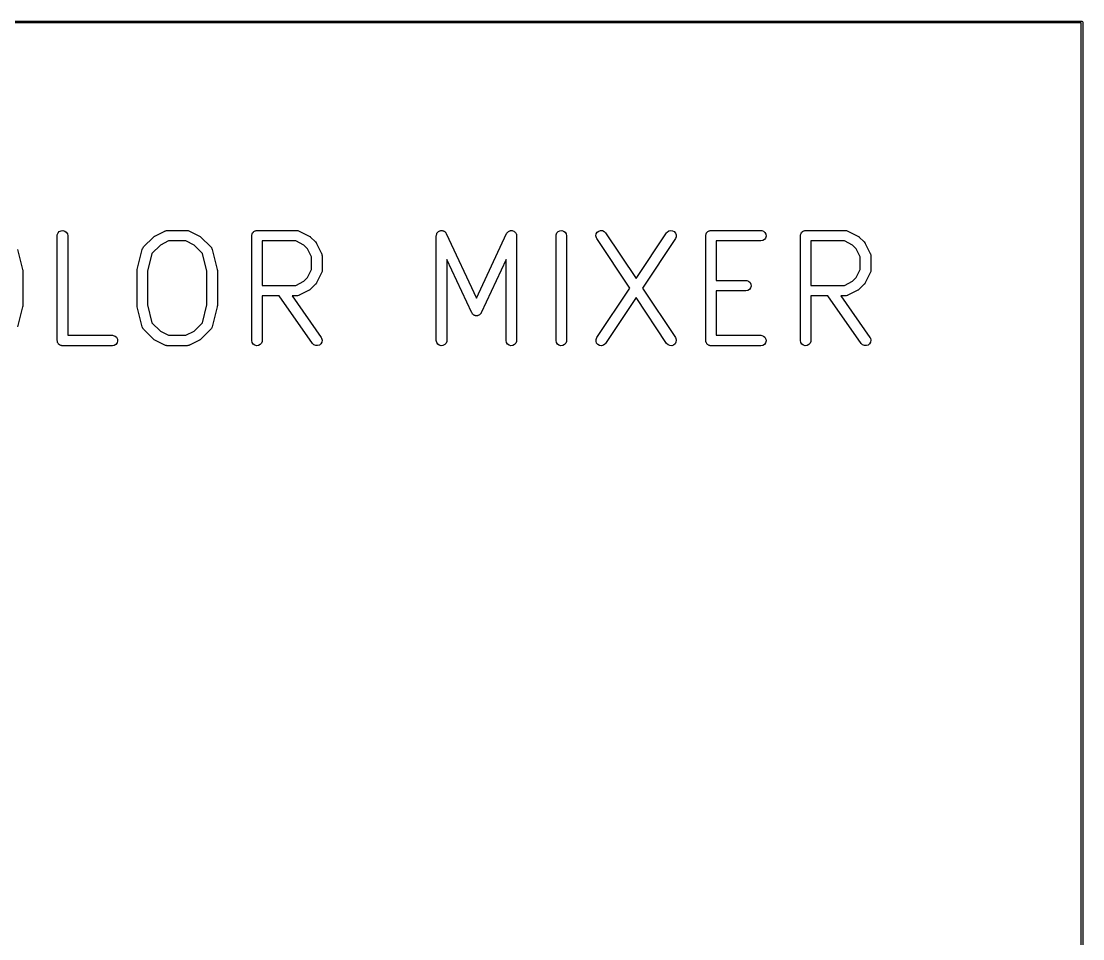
# Model space of a CAD drawing. Extents: x 35 to 184, y -150 to -45.
# Drawn here: x 122.7 to 183.5, y -97.5 to -44.9 of the extents above; entities that cross this region are included whole.
import ezdxf

# ---------------------------------------------------------------- set-up
doc = ezdxf.new("R2010")
doc.units = 0
doc.layers.add('BLACK', color=7, linetype='CONTINUOUS')

msp = doc.modelspace()

# ---------------------------------------------------------------- linework, layer by layer
at = {"layer": 'BLACK', "linetype": 'CONTINUOUS'}
for p, q in [((35, -44.95), (183.5, -44.95)), ((183.5, -44.95), (183.535355, -44.964645)), ((183.535355, -44.964645), (183.55, -45)), ((183.45, -45.05), (35.05, -45.05)), ((183.45, -149.95), (183.45, -45.05)), ((183.55, -45), (183.55, -150)), ((124.814129, -57.179389), (124.853956, -57.076584)), ((124.853956, -57.076584), (124.928231, -56.995109)), ((124.928231, -56.995109), (125.026922, -56.945966)), ((125.026922, -56.945966), (125.136702, -56.935794)), ((125.136702, -56.935794), (125.242743, -56.965965)), ((125.242743, -56.965965), (125.330724, -57.032405)), ((125.330724, -57.032405), (125.388763, -57.126142)), ((125.388763, -57.126142), (125.409021, -57.234514)), ((130.403429, -57.2519), (130.974857, -56.966186)), ((130.974857, -56.966186), (130.994675, -56.95847)), ((130.994675, -56.95847), (131.000649, -56.954772)), ((131.000649, -56.954772), (131.007434, -56.953503)), ((131.007434, -56.953503), (131.026447, -56.946102)), ((131.026447, -56.946102), (131.067998, -56.942182)), ((131.067998, -56.942182), (131.109021, -56.934514)), ((131.109021, -56.934514), (132.251878, -56.934514)), ((132.251878, -56.934514), (132.273056, -56.936476)), ((132.273056, -56.936476), (132.280051, -56.93584)), ((132.280051, -56.93584), (132.286684, -56.937739)), ((132.286684, -56.937739), (132.307003, -56.939622)), ((132.307003, -56.939622), (132.345921, -56.954699)), ((132.345921, -56.954699), (132.386042, -56.966186)), ((132.386042, -56.966186), (132.957471, -57.2519)), ((135.956986, -57.179389), (135.971974, -57.140699)), ((135.971974, -57.140699), (135.983329, -57.100792)), ((135.983329, -57.100792), (135.991759, -57.089627)), ((135.991759, -57.089627), (135.996813, -57.076584)), ((135.996813, -57.076584), (136.024761, -57.045925)), ((136.024761, -57.045925), (136.049769, -57.012811)), ((136.049769, -57.012811), (136.061665, -57.005445)), ((136.061665, -57.005445), (136.071088, -56.995109)), ((136.071088, -56.995109), (136.108226, -56.976615)), ((136.108226, -56.976615), (136.143506, -56.954772)), ((136.143506, -56.954772), (136.157256, -56.952201)), ((136.157256, -56.952201), (136.169779, -56.945966)), ((136.169779, -56.945966), (136.211093, -56.942137)), ((136.211093, -56.942137), (136.251878, -56.934514)), ((136.251878, -56.934514), (138.537592, -56.934514)), ((138.537592, -56.934514), (138.55877, -56.936476)), ((138.55877, -56.936476), (138.565765, -56.93584)), ((138.565765, -56.93584), (138.572398, -56.937739)), ((138.572398, -56.937739), (138.592717, -56.939622)), ((138.592717, -56.939622), (138.631635, -56.954699)), ((138.631635, -56.954699), (138.671756, -56.966186)), ((138.671756, -56.966186), (139.243185, -57.2519)), ((146.528415, -57.179389), (146.544757, -57.137203)), ((146.544757, -57.137203), (146.558237, -57.094023)), ((146.558237, -57.094023), (146.564568, -57.086067)), ((146.564568, -57.086067), (146.568242, -57.076584)), ((146.568242, -57.076584), (146.598718, -57.043152)), ((146.598718, -57.043152), (146.626888, -57.007755)), ((146.626888, -57.007755), (146.635667, -57.002622)), ((146.635667, -57.002622), (146.642517, -56.995109)), ((146.642517, -56.995109), (146.683013, -56.974943)), ((146.683013, -56.974943), (146.722067, -56.952113)), ((146.722067, -56.952113), (146.732104, -56.950498)), ((146.732104, -56.950498), (146.741208, -56.945966)), ((146.741208, -56.945966), (146.78625, -56.941792)), ((146.78625, -56.941792), (146.830918, -56.93461)), ((146.830918, -56.93461), (146.840865, -56.936731)), ((146.840865, -56.936731), (146.850988, -56.935794)), ((146.850988, -56.935794), (146.894488, -56.94817)), ((146.894488, -56.94817), (146.938742, -56.957611)), ((146.938742, -56.957611), (146.94725, -56.963182)), ((146.94725, -56.963182), (146.957029, -56.965965)), ((146.957029, -56.965965), (146.993125, -56.993224)), ((146.993125, -56.993224), (147.030976, -57.01801)), ((147.030976, -57.01801), (147.036896, -57.026277)), ((147.036896, -57.026277), (147.04501, -57.032405)), ((147.04501, -57.032405), (147.068823, -57.070864)), ((147.068823, -57.070864), (147.095162, -57.107648)), ((147.095162, -57.107648), (148.823306, -60.810816)), ((148.823306, -60.810816), (150.551452, -57.107648)), ((150.551452, -57.107648), (150.565549, -57.083534)), ((150.565549, -57.083534), (150.568242, -57.076584)), ((150.568242, -57.076584), (150.572063, -57.072391)), ((150.572063, -57.072391), (150.579393, -57.059855)), ((150.579393, -57.059855), (150.61204, -57.028539)), ((150.61204, -57.028539), (150.642517, -56.995109)), ((150.642517, -56.995109), (150.651618, -56.990576)), ((150.651618, -56.990576), (150.658958, -56.983537)), ((150.658958, -56.983537), (150.700715, -56.966129)), ((150.700715, -56.966129), (150.741208, -56.945966)), ((150.741208, -56.945966), (150.751332, -56.945027)), ((150.751332, -56.945027), (150.760719, -56.941115)), ((150.760719, -56.941115), (150.80595, -56.939967)), ((150.80595, -56.939967), (150.850988, -56.935794)), ((150.850988, -56.935794), (150.860765, -56.938576)), ((150.860765, -56.938576), (150.870933, -56.938318)), ((150.870933, -56.938318), (150.913519, -56.953585)), ((150.913519, -56.953585), (150.957029, -56.965965)), ((150.957029, -56.965965), (150.965144, -56.972093)), ((150.965144, -56.972093), (150.974716, -56.975525)), ((150.974716, -56.975525), (151.008908, -57.005142)), ((151.008908, -57.005142), (151.04501, -57.032405)), ((151.04501, -57.032405), (151.050362, -57.04105)), ((151.050362, -57.04105), (151.058049, -57.047708)), ((151.058049, -57.047708), (151.079237, -57.087685)), ((151.079237, -57.087685), (151.103049, -57.126142)), ((151.103049, -57.126142), (151.104916, -57.136134)), ((151.104916, -57.136134), (151.10968, -57.145121)), ((151.10968, -57.145121), (151.114996, -57.190056)), ((153.385558, -57.179389), (153.425385, -57.076584)), ((153.425385, -57.076584), (153.49966, -56.995109)), ((153.49966, -56.995109), (153.598351, -56.945966)), ((153.598351, -56.945966), (153.708131, -56.935794)), ((153.708131, -56.935794), (153.814172, -56.965965)), ((153.814172, -56.965965), (153.902153, -57.032405)), ((153.902153, -57.032405), (153.960192, -57.126142)), ((153.960192, -57.126142), (153.98045, -57.234514)), ((155.666333, -57.244593), (155.68294, -57.135601)), ((155.68294, -57.135601), (155.737796, -57.039968)), ((155.737796, -57.039968), (155.823496, -56.970609)), ((155.823496, -56.970609), (155.928463, -56.936892)), ((155.928463, -56.936892), (156.038522, -56.94337)), ((156.038522, -56.94337), (156.138809, -56.98917)), ((156.138809, -56.98917), (156.215779, -57.068104)), ((156.215779, -57.068104), (157.966164, -59.693681)), ((157.966164, -59.693681), (159.716549, -57.068104)), ((159.716549, -57.068104), (159.751377, -57.02507)), ((159.751377, -57.02507), (159.841541, -56.961623)), ((159.841541, -56.961623), (159.948536, -56.935032)), ((159.948536, -56.935032), (160.057911, -56.948887)), ((160.057911, -56.948887), (160.154896, -57.001318)), ((160.154896, -57.001318), (160.226392, -57.085243)), ((160.226392, -57.085243), (160.262742, -57.189327)), ((161.956987, -57.179389), (161.971975, -57.140699)), ((161.971975, -57.140699), (161.98333, -57.100792)), ((161.98333, -57.100792), (161.99176, -57.089627)), ((161.99176, -57.089627), (161.996814, -57.076584)), ((161.996814, -57.076584), (162.024762, -57.045925)), ((162.024762, -57.045925), (162.04977, -57.012811)), ((162.04977, -57.012811), (162.061666, -57.005445)), ((162.061666, -57.005445), (162.071089, -56.995109)), ((162.071089, -56.995109), (162.108227, -56.976615)), ((162.108227, -56.976615), (162.143507, -56.954772)), ((162.143507, -56.954772), (162.157257, -56.952201)), ((162.157257, -56.952201), (162.16978, -56.945966)), ((162.16978, -56.945966), (162.211094, -56.942137)), ((162.211094, -56.942137), (162.251879, -56.934514)), ((162.251879, -56.934514), (165.109022, -56.934514)), ((165.109022, -56.934514), (165.164147, -56.939622)), ((165.164147, -56.939622), (165.266952, -56.979449)), ((165.266952, -56.979449), (165.348427, -57.053724)), ((165.348427, -57.053724), (165.39757, -57.152415)), ((165.39757, -57.152415), (165.407742, -57.262195)), ((167.385558, -57.179389), (167.400546, -57.140699)), ((167.400546, -57.140699), (167.411901, -57.100792)), ((167.411901, -57.100792), (167.420331, -57.089627)), ((167.420331, -57.089627), (167.425385, -57.076584)), ((167.425385, -57.076584), (167.453333, -57.045925)), ((167.453333, -57.045925), (167.478341, -57.012811)), ((167.478341, -57.012811), (167.490237, -57.005445)), ((167.490237, -57.005445), (167.49966, -56.995109)), ((167.49966, -56.995109), (167.536798, -56.976615)), ((167.536798, -56.976615), (167.572078, -56.954772)), ((167.572078, -56.954772), (167.585828, -56.952201)), ((167.585828, -56.952201), (167.598351, -56.945966)), ((167.598351, -56.945966), (167.639665, -56.942137)), ((167.639665, -56.942137), (167.68045, -56.934514)), ((167.68045, -56.934514), (169.966164, -56.934514)), ((169.966164, -56.934514), (169.987342, -56.936476)), ((169.987342, -56.936476), (169.994337, -56.93584)), ((169.994337, -56.93584), (170.00097, -56.937739)), ((170.00097, -56.937739), (170.021289, -56.939622)), ((170.021289, -56.939622), (170.060207, -56.954699)), ((170.060207, -56.954699), (170.100328, -56.966186)), ((170.100328, -56.966186), (170.671757, -57.2519)), ((124.809021, -57.234514), (124.814129, -57.179389)), ((124.809021, -63.234514), (124.809021, -57.234514)), ((125.409021, -57.234514), (125.409021, -62.934514)), ((129.754032, -57.879525), (130.325461, -57.308096)), ((130.325461, -57.308096), (130.368052, -57.272728)), ((130.368052, -57.272728), (130.38696, -57.264379)), ((130.38696, -57.264379), (130.403429, -57.2519)), ((131.179841, -57.534514), (130.715301, -57.766784)), ((132.181058, -57.534514), (131.179841, -57.534514)), ((132.645598, -57.766784), (132.181058, -57.534514)), ((132.957471, -57.2519), (133.004492, -57.281121)), ((133.004492, -57.281121), (133.01839, -57.296417)), ((133.01839, -57.296417), (133.035439, -57.308096)), ((133.035439, -57.308096), (133.606867, -57.879525)), ((135.951878, -57.234514), (135.9538, -57.213766)), ((135.951878, -63.234514), (135.951878, -57.234514)), ((135.953158, -57.206833), (135.955063, -57.200135)), ((135.9538, -57.213766), (135.953158, -57.206833)), ((135.955063, -57.200135), (135.956986, -57.179389)), ((138.466772, -57.534514), (136.551878, -57.534514)), ((136.551878, -57.534514), (136.551878, -60.077371)), ((138.931313, -57.766784), (138.466772, -57.534514)), ((139.243185, -57.2519), (139.290206, -57.281121)), ((139.290206, -57.281121), (139.304104, -57.296417)), ((139.304104, -57.296417), (139.321153, -57.308096)), ((139.321153, -57.308096), (139.606867, -57.59381)), ((139.606867, -57.59381), (139.642235, -57.636401)), ((139.642235, -57.636401), (139.650583, -57.655308)), ((139.650583, -57.655308), (139.663063, -57.671778)), ((139.663063, -57.671778), (139.948777, -58.243207)), ((146.523307, -57.234514), (146.525884, -57.2067)), ((146.523307, -63.234514), (146.523307, -57.234514)), ((146.525385, -57.199264), (146.527075, -57.19385)), ((146.525884, -57.2067), (146.525385, -57.199264)), ((146.527075, -57.19385), (146.528415, -57.179389)), ((151.114996, -57.190056), (151.123307, -57.234514)), ((151.123307, -57.234514), (151.123307, -63.234514)), ((153.38045, -57.234514), (153.385558, -57.179389)), ((153.38045, -63.234514), (153.38045, -57.234514)), ((153.98045, -57.234514), (153.98045, -63.234514)), ((155.690221, -57.352224), (155.666333, -57.244593)), ((155.716549, -57.400924), (155.690221, -57.352224)), ((157.605609, -60.234514), (155.716549, -57.400924)), ((160.215779, -57.400924), (158.326719, -60.234514)), ((160.259038, -57.299516), (160.215779, -57.400924)), ((160.262742, -57.189327), (160.259038, -57.299516)), ((161.951879, -57.234514), (161.953801, -57.213766)), ((161.951879, -63.234514), (161.951879, -57.234514)), ((161.953159, -57.206833), (161.955064, -57.200135)), ((161.953801, -57.213766), (161.953159, -57.206833)), ((161.955064, -57.200135), (161.956987, -57.179389)), ((165.109022, -57.534514), (162.551879, -57.534514)), ((162.551879, -57.534514), (162.551879, -59.791657)), ((165.217394, -57.514256), (165.109022, -57.534514)), ((165.311131, -57.456217), (165.217394, -57.514256)), ((165.377571, -57.368236), (165.311131, -57.456217)), ((165.407742, -57.262195), (165.377571, -57.368236)), ((167.38045, -57.234514), (167.382372, -57.213766)), ((167.38045, -63.234514), (167.38045, -57.234514)), ((167.38173, -57.206833), (167.383635, -57.200135)), ((167.382372, -57.213766), (167.38173, -57.206833)), ((167.383635, -57.200135), (167.385558, -57.179389)), ((169.895344, -57.534514), (167.98045, -57.534514)), ((167.98045, -57.534514), (167.98045, -60.077371)), ((170.359885, -57.766784), (169.895344, -57.534514)), ((170.671757, -57.2519), (170.718778, -57.281121)), ((170.718778, -57.281121), (170.732676, -57.296417)), ((170.732676, -57.296417), (170.749725, -57.308096)), ((170.749725, -57.308096), (171.035439, -57.59381)), ((171.035439, -57.59381), (171.070807, -57.636401)), ((171.070807, -57.636401), (171.079155, -57.655308)), ((171.079155, -57.655308), (171.091635, -57.671778)), ((171.091635, -57.671778), (171.377349, -58.243207)), ((122.542921, -58.018896), (122.828636, -59.161753)), ((129.389407, -59.161753), (129.675121, -58.018896)), ((129.675121, -58.018896), (129.690955, -57.973755)), ((129.690955, -57.973755), (129.691726, -57.97048)), ((129.691726, -57.97048), (129.692501, -57.969347)), ((129.692501, -57.969347), (129.693446, -57.966656)), ((129.693446, -57.966656), (129.724056, -57.923283)), ((129.724056, -57.923283), (129.754032, -57.879525)), ((130.237053, -58.245031), (129.98045, -59.271446)), ((130.715301, -57.766784), (130.237053, -58.245031)), ((133.123845, -58.245031), (132.645598, -57.766784)), ((133.38045, -59.271447), (133.123845, -58.245031)), ((133.606867, -57.879525), (133.637428, -57.916328)), ((133.637428, -57.916328), (133.63984, -57.918673)), ((133.63984, -57.918673), (133.640411, -57.91992)), ((133.640411, -57.91992), (133.642235, -57.922116)), ((133.642235, -57.922116), (133.663681, -57.970688)), ((133.663681, -57.970688), (133.685778, -58.018896)), ((133.685778, -58.018896), (133.971493, -59.161753)), ((139.148178, -57.983649), (138.931313, -57.766784)), ((139.380449, -58.44819), (139.148178, -57.983649)), ((139.948777, -58.243207), (139.956492, -58.263025)), ((139.956492, -58.263025), (139.960191, -58.268999)), ((139.960191, -58.268999), (139.961459, -58.275784)), ((139.961459, -58.275784), (139.968861, -58.294797)), ((139.968861, -58.294797), (139.97278, -58.336347)), ((139.97278, -58.336347), (139.980449, -58.377371)), ((170.57675, -57.983649), (170.359885, -57.766784)), ((170.809021, -58.44819), (170.57675, -57.983649)), ((171.377349, -58.243207), (171.385064, -58.263025)), ((171.385064, -58.263025), (171.388763, -58.268999)), ((171.388763, -58.268999), (171.390031, -58.275784)), ((171.390031, -58.275784), (171.397433, -58.294797)), ((171.397433, -58.294797), (171.401352, -58.336347)), ((171.401352, -58.336347), (171.409021, -58.377371)), ((139.380449, -59.163694), (139.380449, -58.44819)), ((139.980449, -58.377371), (139.980449, -59.234514)), ((148.551452, -61.647094), (147.123307, -58.586783)), ((147.123307, -58.586783), (147.123307, -63.234514)), ((150.523307, -58.586782), (149.095162, -61.647094)), ((150.523307, -63.234514), (150.523307, -58.586782)), ((170.809021, -59.163694), (170.809021, -58.44819)), ((171.409021, -58.377371), (171.409021, -59.234514)), ((122.828636, -59.161753), (122.83705, -59.216471)), ((122.83705, -59.216471), (122.835914, -59.225534)), ((122.835914, -59.225534), (122.837593, -59.234514)), ((122.837593, -59.234514), (122.837593, -61.234514)), ((129.38045, -59.234514), (129.385558, -59.179389)), ((129.38045, -61.234514), (129.38045, -59.234514)), ((129.385558, -59.179389), (129.388857, -59.170871)), ((129.388857, -59.170871), (129.389407, -59.161753)), ((129.98045, -59.271446), (129.98045, -61.197581)), ((133.38045, -61.19758), (133.38045, -59.271447)), ((133.971493, -59.161753), (133.979907, -59.216471)), ((133.979907, -59.216471), (133.978771, -59.225534)), ((133.978771, -59.225534), (133.98045, -59.234514)), ((133.98045, -59.234514), (133.98045, -61.234514)), ((139.148178, -59.628234), (139.380449, -59.163694)), ((139.948777, -59.368678), (139.663063, -59.940106)), ((139.960263, -59.328557), (139.948777, -59.368678)), ((139.975341, -59.289639), (139.960263, -59.328557)), ((139.977223, -59.26932), (139.975341, -59.289639)), ((139.979123, -59.262687), (139.977223, -59.26932)), ((139.980449, -59.234514), (139.978486, -59.255692)), ((139.978486, -59.255692), (139.979123, -59.262687)), ((170.57675, -59.628234), (170.809021, -59.163694)), ((171.377349, -59.368678), (171.091635, -59.940106)), ((171.388835, -59.328557), (171.377349, -59.368678)), ((171.403913, -59.289639), (171.388835, -59.328557)), ((171.405795, -59.26932), (171.403913, -59.289639)), ((171.407695, -59.262687), (171.405795, -59.26932)), ((171.409021, -59.234514), (171.407058, -59.255692)), ((171.407058, -59.255692), (171.407695, -59.262687)), ((136.551878, -60.077371), (138.466772, -60.077371)), ((138.466772, -60.077371), (138.931312, -59.845101)), ((138.931312, -59.845101), (139.148178, -59.628234)), ((139.606867, -60.018074), (139.321153, -60.303789)), ((139.618545, -60.001025), (139.606867, -60.018074)), ((139.633842, -59.987127), (139.618545, -60.001025)), ((139.663063, -59.940106), (139.633842, -59.987127)), ((162.551879, -59.791657), (164.251879, -59.791657)), ((164.251879, -59.791657), (164.307004, -59.796765)), ((164.307004, -59.796765), (164.409809, -59.836592)), ((164.409809, -59.836592), (164.491284, -59.910867)), ((164.491284, -59.910867), (164.540427, -60.009558)), ((164.550599, -60.119338), (164.520428, -60.225379)), ((164.540427, -60.009558), (164.550599, -60.119338)), ((167.98045, -60.077371), (169.895344, -60.077371)), ((169.895344, -60.077371), (170.359884, -59.845101)), ((170.359884, -59.845101), (170.57675, -59.628234)), ((171.035439, -60.018074), (170.749725, -60.303789)), ((171.047117, -60.001025), (171.035439, -60.018074)), ((171.062414, -59.987127), (171.047117, -60.001025)), ((171.091635, -59.940106), (171.062414, -59.987127)), ((137.524252, -60.677371), (136.551878, -60.677371)), ((136.551878, -60.677371), (136.551878, -63.234514)), ((139.434679, -63.406552), (137.524252, -60.677371)), ((138.537592, -60.677371), (138.256646, -60.677371)), ((138.256646, -60.677371), (139.926218, -63.062475)), ((138.578619, -60.669701), (138.537592, -60.677371)), ((138.620166, -60.665783), (138.578619, -60.669701)), ((138.639178, -60.658381), (138.620166, -60.665783)), ((138.645964, -60.657113), (138.639178, -60.658381)), ((138.651937, -60.653414), (138.645964, -60.657113)), ((138.671756, -60.645699), (138.651937, -60.653414)), ((139.243185, -60.359985), (138.671756, -60.645699)), ((139.259656, -60.347503), (139.243185, -60.359985)), ((139.278562, -60.339156), (139.259656, -60.347503)), ((139.321153, -60.303789), (139.278562, -60.339156)), ((155.716549, -63.068104), (157.605609, -60.234514)), ((157.966164, -60.775346), (156.215779, -63.400924)), ((159.716549, -63.400924), (157.966164, -60.775346)), ((158.326719, -60.234514), (160.215779, -63.068104)), ((164.251879, -60.391657), (162.551879, -60.391657)), ((162.551879, -60.391657), (162.551879, -62.934514)), ((164.360251, -60.371399), (164.251879, -60.391657)), ((164.453988, -60.31336), (164.360251, -60.371399)), ((164.520428, -60.225379), (164.453988, -60.31336)), ((168.952824, -60.677371), (167.98045, -60.677371)), ((167.98045, -60.677371), (167.98045, -63.234514)), ((170.863251, -63.406552), (168.952824, -60.677371)), ((169.966164, -60.677371), (169.685218, -60.677371)), ((169.685218, -60.677371), (171.35479, -63.062475)), ((170.007191, -60.669701), (169.966164, -60.677371)), ((170.048738, -60.665783), (170.007191, -60.669701)), ((170.06775, -60.658381), (170.048738, -60.665783)), ((170.074536, -60.657113), (170.06775, -60.658381)), ((170.080509, -60.653414), (170.074536, -60.657113)), ((170.100328, -60.645699), (170.080509, -60.653414)), ((170.671757, -60.359985), (170.100328, -60.645699)), ((170.688228, -60.347503), (170.671757, -60.359985)), ((170.707134, -60.339156), (170.688228, -60.347503)), ((170.749725, -60.303789), (170.707134, -60.339156)), ((122.828636, -61.307275), (122.542921, -62.450132)), ((122.829185, -61.298156), (122.828636, -61.307275)), ((122.832485, -61.289639), (122.829185, -61.298156)), ((122.837593, -61.234514), (122.832485, -61.289639)), ((129.382128, -61.243493), (129.38045, -61.234514)), ((129.380993, -61.252557), (129.382128, -61.243493)), ((129.389407, -61.307275), (129.380993, -61.252557)), ((129.675121, -62.450132), (129.389407, -61.307275)), ((129.98045, -61.197581), (130.237053, -62.223996)), ((133.123845, -62.223996), (133.38045, -61.19758)), ((133.971493, -61.307275), (133.685778, -62.450132)), ((133.972042, -61.298156), (133.971493, -61.307275)), ((133.975342, -61.289639), (133.972042, -61.298156)), ((133.98045, -61.234514), (133.975342, -61.289639)), ((148.57202, -61.675818), (148.551452, -61.647094)), ((148.588565, -61.707033), (148.57202, -61.675818)), ((148.603858, -61.72028), (148.588565, -61.707033)), ((148.615639, -61.736732), (148.603858, -61.72028)), ((148.645198, -61.756088), (148.615639, -61.736732)), ((148.671899, -61.779217), (148.645198, -61.756088)), ((148.690943, -61.786044), (148.671899, -61.779217)), ((148.707873, -61.797131), (148.690943, -61.786044)), ((148.742427, -61.804502), (148.707873, -61.797131)), ((148.775681, -61.816424), (148.742427, -61.804502)), ((148.795906, -61.81591), (148.775681, -61.816424)), ((148.815696, -61.820132), (148.795906, -61.81591)), ((148.850581, -61.814522), (148.815696, -61.820132)), ((148.885895, -61.813626), (148.850581, -61.814522)), ((148.904568, -61.805841), (148.885895, -61.813626)), ((148.924547, -61.802629), (148.904568, -61.805841)), ((148.955047, -61.784798), (148.924547, -61.802629)), ((148.987656, -61.771205), (148.955047, -61.784798)), ((149.002257, -61.757199), (148.987656, -61.771205)), ((149.019727, -61.746987), (149.002257, -61.757199)), ((149.041727, -61.71934), (149.019727, -61.746987)), ((149.067222, -61.694887), (149.041727, -61.71934)), ((149.083927, -61.666311), (149.067222, -61.694887)), ((149.088377, -61.66072), (149.083927, -61.666311)), ((149.089729, -61.656385), (149.088377, -61.66072)), ((149.095162, -61.647094), (149.089729, -61.656385)), ((129.697243, -62.498398), (129.675121, -62.450132)), ((129.718665, -62.546912), (129.697243, -62.498398)), ((129.720483, -62.549102), (129.718665, -62.546912)), ((129.721058, -62.550355), (129.720483, -62.549102)), ((129.723478, -62.552708), (129.721058, -62.550355)), ((129.754032, -62.589503), (129.723478, -62.552708)), ((130.325461, -63.160932), (129.754032, -62.589503)), ((130.237053, -62.223996), (130.715301, -62.702244)), ((132.645598, -62.702243), (133.123845, -62.223996)), ((133.606867, -62.589503), (133.035439, -63.160932)), ((133.636859, -62.545719), (133.606867, -62.589503)), ((133.667452, -62.502372), (133.636859, -62.545719)), ((133.668395, -62.499683), (133.667452, -62.502372)), ((133.669173, -62.498548), (133.668395, -62.499683)), ((133.669945, -62.495265), (133.669173, -62.498548)), ((133.685778, -62.450132), (133.669945, -62.495265)), ((124.816644, -63.275298), (124.809021, -63.234514)), ((125.409021, -62.934514), (127.966164, -62.934514)), ((127.966164, -62.934514), (128.021289, -62.939622)), ((128.021289, -62.939622), (128.124094, -62.979449)), ((128.124094, -62.979449), (128.205569, -63.053724)), ((128.205569, -63.053724), (128.254712, -63.152415)), ((128.254712, -63.152415), (128.264884, -63.262195)), ((130.342509, -63.17261), (130.325461, -63.160932)), ((130.356408, -63.187907), (130.342509, -63.17261)), ((130.403429, -63.217128), (130.356408, -63.187907)), ((130.974857, -63.502842), (130.403429, -63.217128)), ((130.715301, -62.702244), (131.179841, -62.934514)), ((131.179841, -62.934514), (132.181058, -62.934514)), ((132.181058, -62.934514), (132.645598, -62.702243)), ((132.957471, -63.217128), (132.386042, -63.502842)), ((132.973942, -63.204646), (132.957471, -63.217128)), ((132.992848, -63.196299), (132.973942, -63.204646)), ((133.035439, -63.160932), (132.992848, -63.196299)), ((135.972136, -63.342886), (135.951878, -63.234514)), ((136.551878, -63.234514), (136.54677, -63.289639)), ((139.926218, -63.062475), (139.953646, -63.110564)), ((139.953646, -63.110564), (139.979973, -63.217625)), ((139.979973, -63.217625), (139.965847, -63.326966)), ((146.543565, -63.342886), (146.523307, -63.234514)), ((147.123307, -63.234514), (147.118199, -63.289639)), ((150.543565, -63.342886), (150.523307, -63.234514)), ((151.123307, -63.234514), (151.118199, -63.289639)), ((153.400708, -63.342886), (153.38045, -63.234514)), ((153.98045, -63.234514), (153.975342, -63.289639)), ((155.669586, -63.2797), (155.673291, -63.169512)), ((155.673291, -63.169512), (155.716549, -63.068104)), ((160.215779, -63.068104), (160.242107, -63.116804)), ((160.242107, -63.116804), (160.265995, -63.224435)), ((160.265995, -63.224435), (160.249389, -63.333427)), ((161.959502, -63.275298), (161.951879, -63.234514)), ((162.551879, -62.934514), (165.109022, -62.934514)), ((165.109022, -62.934514), (165.164147, -62.939622)), ((165.164147, -62.939622), (165.266952, -62.979449)), ((165.266952, -62.979449), (165.348427, -63.053724)), ((165.348427, -63.053724), (165.39757, -63.152415)), ((165.39757, -63.152415), (165.407742, -63.262195)), ((167.400708, -63.342886), (167.38045, -63.234514)), ((167.98045, -63.234514), (167.975342, -63.289639)), ((171.35479, -63.062475), (171.382218, -63.110564)), ((171.382218, -63.110564), (171.408545, -63.217625)), ((171.408545, -63.217625), (171.394419, -63.326966)), ((124.820473, -63.316613), (124.816644, -63.275298)), ((124.826708, -63.329135), (124.820473, -63.316613)), ((124.829279, -63.342886), (124.826708, -63.329135)), ((124.851122, -63.378165), (124.829279, -63.342886)), ((124.869616, -63.415304), (124.851122, -63.378165)), ((124.879952, -63.424726), (124.869616, -63.415304)), ((124.887318, -63.436623), (124.879952, -63.424726)), ((124.920432, -63.46163), (124.887318, -63.436623)), ((124.951091, -63.489579), (124.920432, -63.46163)), ((124.964134, -63.494632), (124.951091, -63.489579)), ((124.975299, -63.503063), (124.964134, -63.494632)), ((125.015206, -63.514417), (124.975299, -63.503063)), ((125.053896, -63.529406), (125.015206, -63.514417)), ((125.074642, -63.531328), (125.053896, -63.529406)), ((125.08134, -63.533234), (125.074642, -63.531328)), ((125.088273, -63.532591), (125.08134, -63.533234)), ((125.109021, -63.534514), (125.088273, -63.532591)), ((127.966164, -63.534514), (125.109021, -63.534514)), ((128.074536, -63.514256), (127.966164, -63.534514)), ((128.168273, -63.456217), (128.074536, -63.514256)), ((128.234713, -63.368236), (128.168273, -63.456217)), ((128.264884, -63.262195), (128.234713, -63.368236)), ((131.014977, -63.514328), (130.974857, -63.502842)), ((131.053896, -63.529406), (131.014977, -63.514328)), ((131.074214, -63.531288), (131.053896, -63.529406)), ((131.080848, -63.533188), (131.074214, -63.531288)), ((131.087842, -63.532551), (131.080848, -63.533188)), ((131.109021, -63.534514), (131.087842, -63.532551)), ((132.251878, -63.534514), (131.109021, -63.534514)), ((132.292905, -63.526844), (132.251878, -63.534514)), ((132.334452, -63.522926), (132.292905, -63.526844)), ((132.353464, -63.515524), (132.334452, -63.522926)), ((132.36025, -63.514256), (132.353464, -63.515524)), ((132.366223, -63.510557), (132.36025, -63.514256)), ((132.386042, -63.502842), (132.366223, -63.510557)), ((136.030175, -63.436623), (135.972136, -63.342886)), ((136.118156, -63.503063), (136.030175, -63.436623)), ((136.224197, -63.533234), (136.118156, -63.503063)), ((136.333977, -63.523062), (136.224197, -63.533234)), ((136.432668, -63.473919), (136.333977, -63.523062)), ((136.506943, -63.392444), (136.432668, -63.473919)), ((136.54677, -63.289639), (136.506943, -63.392444)), ((139.513422, -63.483717), (139.434679, -63.406552)), ((139.614724, -63.527226), (139.513422, -63.483717)), ((139.724902, -63.531202), (139.614724, -63.527226)), ((139.829076, -63.495109), (139.724902, -63.531202)), ((139.913178, -63.423821), (139.829076, -63.495109)), ((139.965847, -63.326966), (139.913178, -63.423821)), ((146.601604, -63.436623), (146.543565, -63.342886)), ((146.689585, -63.503063), (146.601604, -63.436623)), ((146.795626, -63.533234), (146.689585, -63.503063)), ((146.905406, -63.523062), (146.795626, -63.533234)), ((147.004097, -63.473919), (146.905406, -63.523062)), ((147.078372, -63.392444), (147.004097, -63.473919)), ((147.118199, -63.289639), (147.078372, -63.392444)), ((150.601604, -63.436623), (150.543565, -63.342886)), ((150.689585, -63.503063), (150.601604, -63.436623)), ((150.795626, -63.533234), (150.689585, -63.503063)), ((150.905406, -63.523062), (150.795626, -63.533234)), ((151.004097, -63.473919), (150.905406, -63.523062)), ((151.078372, -63.392444), (151.004097, -63.473919)), ((151.118199, -63.289639), (151.078372, -63.392444)), ((153.458747, -63.436623), (153.400708, -63.342886)), ((153.546728, -63.503063), (153.458747, -63.436623)), ((153.652769, -63.533234), (153.546728, -63.503063)), ((153.762549, -63.523062), (153.652769, -63.533234)), ((153.86124, -63.473919), (153.762549, -63.523062)), ((153.935515, -63.392444), (153.86124, -63.473919)), ((153.975342, -63.289639), (153.935515, -63.392444)), ((155.705936, -63.383785), (155.669586, -63.2797)), ((155.777432, -63.467709), (155.705936, -63.383785)), ((155.874417, -63.520141), (155.777432, -63.467709)), ((155.983792, -63.533995), (155.874417, -63.520141)), ((156.090787, -63.507404), (155.983792, -63.533995)), ((156.180951, -63.443957), (156.090787, -63.507404)), ((156.215779, -63.400924), (156.180951, -63.443957)), ((159.793519, -63.479858), (159.716549, -63.400924)), ((159.893806, -63.525658), (159.793519, -63.479858)), ((160.003865, -63.532136), (159.893806, -63.525658)), ((160.108832, -63.498419), (160.003865, -63.532136)), ((160.194532, -63.42906), (160.108832, -63.498419)), ((160.249389, -63.333427), (160.194532, -63.42906)), ((161.963331, -63.316613), (161.959502, -63.275298)), ((161.969566, -63.329135), (161.963331, -63.316613)), ((161.972137, -63.342886), (161.969566, -63.329135)), ((161.99398, -63.378165), (161.972137, -63.342886)), ((162.012474, -63.415304), (161.99398, -63.378165)), ((162.02281, -63.424726), (162.012474, -63.415304)), ((162.030176, -63.436623), (162.02281, -63.424726)), ((162.06329, -63.46163), (162.030176, -63.436623)), ((162.093949, -63.489579), (162.06329, -63.46163)), ((162.106992, -63.494632), (162.093949, -63.489579)), ((162.118157, -63.503063), (162.106992, -63.494632)), ((162.158064, -63.514417), (162.118157, -63.503063)), ((162.196754, -63.529406), (162.158064, -63.514417)), ((162.2175, -63.531328), (162.196754, -63.529406)), ((162.224198, -63.533234), (162.2175, -63.531328)), ((162.231131, -63.532591), (162.224198, -63.533234)), ((162.251879, -63.534514), (162.231131, -63.532591)), ((165.109022, -63.534514), (162.251879, -63.534514)), ((165.217394, -63.514256), (165.109022, -63.534514)), ((165.311131, -63.456217), (165.217394, -63.514256)), ((165.377571, -63.368236), (165.311131, -63.456217)), ((165.407742, -63.262195), (165.377571, -63.368236)), ((167.458747, -63.436623), (167.400708, -63.342886)), ((167.546728, -63.503063), (167.458747, -63.436623)), ((167.652769, -63.533234), (167.546728, -63.503063)), ((167.762549, -63.523062), (167.652769, -63.533234)), ((167.86124, -63.473919), (167.762549, -63.523062)), ((167.935515, -63.392444), (167.86124, -63.473919)), ((167.975342, -63.289639), (167.935515, -63.392444)), ((170.941994, -63.483717), (170.863251, -63.406552)), ((171.043296, -63.527226), (170.941994, -63.483717)), ((171.153474, -63.531202), (171.043296, -63.527226)), ((171.257648, -63.495109), (171.153474, -63.531202)), ((171.34175, -63.423821), (171.257648, -63.495109)), ((171.394419, -63.326966), (171.34175, -63.423821))]:
    msp.add_line(p, q, dxfattribs=at)

doc.saveas('drawing.dxf')
